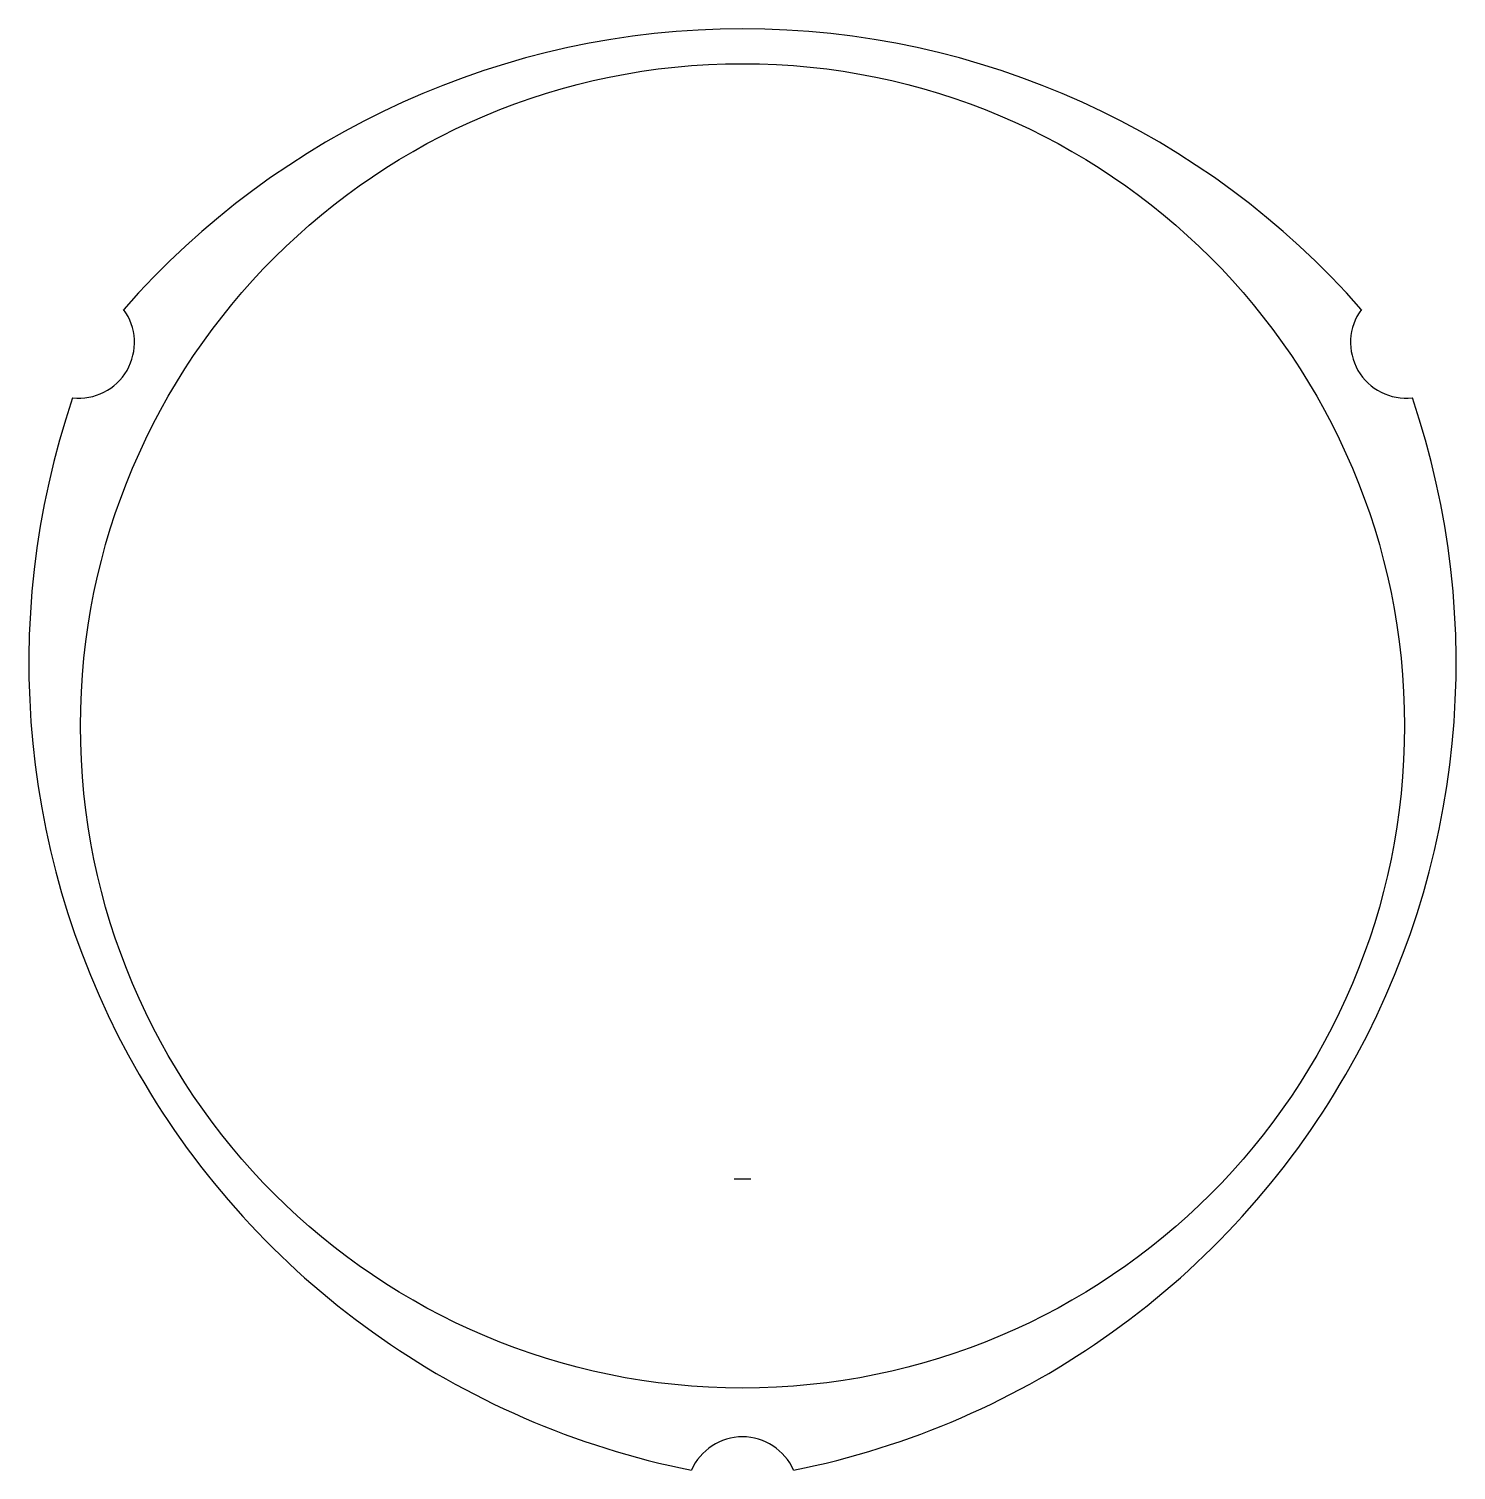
# Model space of a CAD drawing. Header units: millimetres. Extents: x -51 to 51, y -53 to 50.
import ezdxf

# ---------------------------------------------------------------- set-up
doc = ezdxf.new("R2010")
doc.units = ezdxf.units.MM
doc.linetypes.add('CENTERX2', pattern=[20.32, 12.7, -2.54, 2.54, -2.54])

msp = doc.modelspace()

# ---------------------------------------------------------------- linework, layer by layer
at = {"color": 7, "linetype": 'CENTERX2'}
msp.add_line((-0.6, -32.5), (0.6, -32.5), dxfattribs=at)
at = {"color": 7, "linetype": 'Continuous', "lineweight": 25}
msp.add_circle((0, 0), 47.5, dxfattribs=at)
for centre, radius, start, end in [((0, -9.04), 59.04, 41.2259, 138.7741), ((-47.63, 27.5), 4, 263.7022, 36.2978), ((47.63, 27.5), 4, 143.7022, 276.2978), ((7.83, 4.52), 59.04, 161.2259, 258.7741), ((-7.83, 4.52), 59.04, 281.2259, 18.7741), ((0, -55), 4, 23.7022, 156.2978)]:
    msp.add_arc(centre, radius, start, end, dxfattribs=at)

doc.saveas('drawing.dxf')
